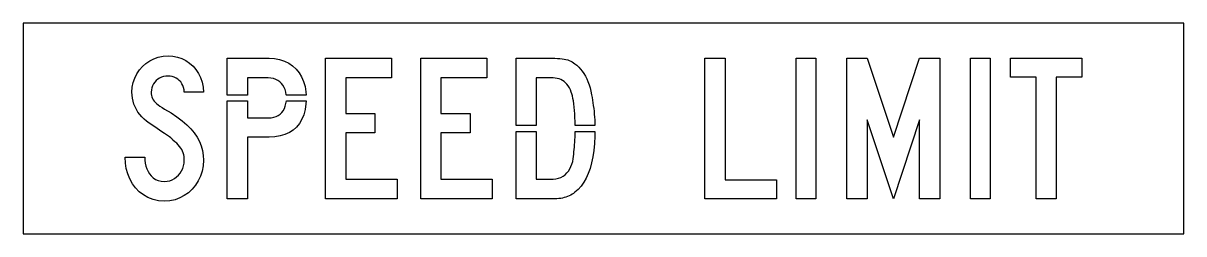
# Model space of a CAD drawing. Extents: x 0 to 99, y 0 to 18.
import ezdxf

# ---------------------------------------------------------------- set-up
doc = ezdxf.new("R2010")
doc.units = 0
doc.layers.add('CUT', color=7, linetype='Continuous')
doc.layers.add('OUTSIDE', color=1, linetype='Continuous')

msp = doc.modelspace()

# ---------------------------------------------------------------- linework, layer by layer
at = {"layer": 'CUT'}
for points in [[(14.6964, 4.146), (14.4156, 3.81), (14.0976, 3.516), (13.7436, 3.2652), (13.3596, 3.0636), (12.948, 2.9136), (12.5124, 2.8212), (12.0588, 2.79), (11.55, 2.826), (11.0772, 2.9292), (10.644, 3.0972), (10.2492, 3.3216), (9.8952, 3.5976), (9.5844, 3.9216), (9.3168, 4.2852), (9.0948, 4.686), (8.9196, 5.1168), (8.7936, 5.5716), (8.7156, 6.0468), (8.6892, 6.5364), (10.374, 6.5364), (10.3848, 6.2844), (10.4172, 6.0336), (10.4712, 5.7876), (10.5492, 5.5524), (10.6488, 5.3304), (10.7736, 5.1264), (10.9236, 4.9428), (11.0976, 4.7844), (11.298, 4.6536), (11.5236, 4.5564), (11.778, 4.4952), (12.0588, 4.4736), (12.2856, 4.4904), (12.5052, 4.5408), (12.7116, 4.62), (12.906, 4.728), (13.086, 4.86), (13.248, 5.016), (13.3908, 5.1912), (13.512, 5.3844), (13.6092, 5.5932), (13.6824, 5.814), (13.7268, 6.0456), (13.7424, 6.2844), (13.7376, 6.4488), (13.7208, 6.6084), (13.692, 6.7608), (13.65, 6.9096), (13.596, 7.0536), (13.5264, 7.1952), (13.4424, 7.3332), (13.3428, 7.4688), (13.2276, 7.6044), (13.0944, 7.7388), (12.9432, 7.8744), (12.774, 8.01), (12.7284, 8.0604), (12.7056, 8.0904), (12.6948, 8.1096), (12.6804, 8.1288), (12.648, 8.1576), (12.5844, 8.2056), (12.4752, 8.2824), (12.306, 8.3976), (12.0636, 8.5608), (11.7336, 8.784), (11.3004, 9.0744), (10.7532, 9.4416), (10.5204, 9.6156), (10.308, 9.7992), (10.1136, 9.9924), (9.9408, 10.1952), (9.7872, 10.4064), (9.6528, 10.626), (9.5388, 10.854), (9.4464, 11.0892), (9.3732, 11.3304), (9.3216, 11.58), (9.2892, 11.8344), (9.2796, 12.0948), (9.3072, 12.5184), (9.3876, 12.9252), (9.5172, 13.3104), (9.6924, 13.6692), (9.9108, 14.0016), (10.1688, 14.3004), (10.4628, 14.5632), (10.7892, 14.7864), (11.1444, 14.9664), (11.526, 15.0996), (11.9304, 15.1824), (12.3528, 15.21), (12.7656, 15.1836), (13.1592, 15.1056), (13.5312, 14.9784), (13.878, 14.8056), (14.1972, 14.5884), (14.484, 14.3316), (14.7384, 14.0364), (14.9544, 13.7076), (15.1296, 13.3452), (15.2628, 12.954), (15.348, 12.5364), (15.384, 12.0948), (13.7424, 12.0948), (13.7208, 12.2988), (13.6776, 12.4896), (13.614, 12.6672), (13.5324, 12.8292), (13.4316, 12.9756), (13.3164, 13.1052), (13.1856, 13.2168), (13.0404, 13.3116), (12.8844, 13.386), (12.7164, 13.44), (12.5388, 13.4724), (12.3528, 13.4844), (12.1572, 13.4724), (11.9688, 13.4364), (11.7912, 13.38), (11.6268, 13.302), (11.4744, 13.2048), (11.3376, 13.0896), (11.2164, 12.9576), (11.1144, 12.81), (11.0328, 12.6492), (10.9716, 12.4752), (10.9344, 12.2904), (10.9212, 12.0948), (10.9272, 11.952), (10.944, 11.8188), (10.9752, 11.694), (11.0196, 11.574), (11.0808, 11.4588), (11.1588, 11.3472), (11.2548, 11.238), (11.37, 11.1276), (11.508, 11.0172), (11.6664, 10.9032), (11.85, 10.7868), (12.0588, 10.6632), (12.6096, 10.3272), (13.1088, 9.9912), (13.5552, 9.6528), (13.95, 9.3132), (14.2944, 8.9676), (14.5896, 8.616), (14.8368, 8.256), (15.0372, 7.8876), (15.1908, 7.5072), (15.2988, 7.1148), (15.3636, 6.7068), (15.384, 6.2844), (15.354, 5.808), (15.2664, 5.3532), (15.1248, 4.9212), (14.934, 4.5168)], [(22.1532, 12.6948), (22.0272, 12.8532), (21.8808, 12.9888), (21.7164, 13.104), (21.5352, 13.1952), (21.3372, 13.2612), (21.126, 13.302), (20.9004, 13.3152), (19.1316, 13.3152), (19.1316, 11.861), (17.406, 11.861), (17.406, 15), (20.9844, 15), (21.4452, 14.9724), (21.876, 14.8908), (22.2768, 14.7576), (22.6452, 14.5764), (22.9788, 14.3472), (23.274, 14.0736), (23.5308, 13.758), (23.7444, 13.4028), (23.916, 13.0104), (24.0396, 12.5832), (24.1164, 12.1224), (24.1305, 11.861), (22.4456, 11.861), (22.4448, 11.8764), (22.4076, 12.1068), (22.3452, 12.3216), (22.26, 12.5172)], [(31.4256, 13.3152), (27.51, 13.3152), (27.51, 10.284), (29.994, 10.284), (29.994, 8.6424), (27.51, 8.6424), (27.51, 4.6848), (31.8888, 4.6848), (31.8888, 3), (25.7844, 3), (25.7844, 15), (31.4256, 15)], [(35.6364, 13.3152), (35.6364, 10.284), (38.1204, 10.284), (38.1204, 8.6424), (35.6364, 8.6424), (35.6364, 4.6848), (40.0152, 4.6848), (40.0152, 3), (33.9108, 3), (33.9108, 15), (39.552, 15), (39.552, 13.3152)], [(47.0268, 10.5444), (47.0004, 10.8312), (46.9692, 11.1012), (46.9332, 11.3508), (46.8936, 11.5776), (46.8504, 11.7792), (46.8036, 11.952), (46.7532, 12.0948), (46.674, 12.2952), (46.5876, 12.4776), (46.4916, 12.6408), (46.386, 12.786), (46.272, 12.912), (46.1472, 13.0212), (46.014, 13.1124), (45.87, 13.1868), (45.7164, 13.2432), (45.5532, 13.284), (45.3792, 13.308), (45.1944, 13.3152), (43.7628, 13.3152), (43.7628, 9.251), (42.0372, 9.251), (42.0372, 15), (45.1104, 15), (45.3528, 14.9976), (45.576, 14.9892), (45.78, 14.9748), (45.9684, 14.9544), (46.1412, 14.928), (46.2996, 14.8944), (46.4472, 14.8548), (46.5828, 14.8068), (46.7088, 14.7516), (46.8276, 14.688), (46.9404, 14.6172), (47.0472, 14.5368), (47.2224, 14.4024), (47.3868, 14.25), (47.544, 14.0808), (47.6904, 13.896), (47.826, 13.6956), (47.9532, 13.4784), (48.0684, 13.248), (48.1728, 13.002), (48.2676, 12.7428), (48.3492, 12.4692), (48.42, 12.1836), (48.4788, 11.8848), (48.5196, 11.6604), (48.5592, 11.43), (48.5964, 11.1936), (48.63, 10.9548), (48.6612, 10.7124), (48.69, 10.4688), (48.714, 10.224), (48.7344, 9.978), (48.7512, 9.7344), (48.7632, 9.4932), (48.7716, 9.2556), (48.7716, 9.251), (47.087, 9.251), (47.0868, 9.2724), (47.0796, 9.6036), (47.0664, 9.9276), (47.0484, 10.242)], [(59.868, 4.5996), (64.2468, 4.5996), (64.2468, 3), (58.1424, 3), (58.1424, 15), (59.868, 15)], [(65.9316, 3), (65.9316, 15), (67.6152, 15), (67.6152, 3)], [(71.994, 3), (70.2684, 3), (70.2684, 15), (71.994, 15), (74.226, 8.2632), (76.458, 15), (78.1836, 15), (78.1836, 3), (76.458, 3), (76.458, 9.7368), (74.226, 3), (71.994, 9.7368)], [(82.4784, 3), (80.7948, 3), (80.7948, 15), (82.4784, 15)], [(84.2052, 13.4004), (84.2052, 15), (90.3108, 15), (90.3108, 13.4004), (88.1208, 13.4004), (88.1208, 3), (86.394, 3), (86.394, 13.4004)], [(22.7016, 8.6496), (22.3308, 8.4816), (21.9204, 8.3604), (21.4716, 8.2872), (20.9844, 8.2632), (19.1316, 8.2632), (19.1316, 3), (17.406, 3), (17.406, 11.359), (19.1316, 11.359), (19.1316, 9.9048), (20.9004, 9.9048), (21.1428, 9.918), (21.3672, 9.9576), (21.57, 10.0212), (21.7536, 10.11), (21.9168, 10.2216), (22.0584, 10.3584), (22.1796, 10.5168), (22.2792, 10.698), (22.3572, 10.8996), (22.4136, 11.124), (22.446, 11.359), (24.1304, 11.359), (24.1188, 11.1048), (24.0492, 10.6224), (23.9328, 10.182), (23.7732, 9.7848), (23.5692, 9.4332), (23.322, 9.126), (23.0316, 8.8656)], [(48.198, 5.1564), (48.0192, 4.7604), (47.814, 4.4028), (47.5848, 4.0812), (47.3292, 3.7968), (47.0472, 3.5472), (46.9392, 3.4572), (46.8228, 3.3756), (46.7016, 3.3024), (46.5732, 3.2376), (46.44, 3.18), (46.2996, 3.132), (46.1556, 3.0912), (46.0056, 3.0576), (45.8508, 3.0324), (45.6924, 3.0144), (45.5292, 3.0036), (45.3636, 3), (42.0372, 3), (42.0372, 8.749), (43.7628, 8.749), (43.7628, 4.6848), (45.1944, 4.6848), (45.438, 4.7004), (45.6624, 4.7472), (45.8676, 4.824), (46.0536, 4.926), (46.2228, 5.052), (46.374, 5.1996), (46.5072, 5.3676), (46.6236, 5.5512), (46.722, 5.7504), (46.8048, 5.9616), (46.8708, 6.1824), (46.9212, 6.4104), (46.9416, 6.6012), (46.9632, 6.7968), (46.9824, 6.9948), (47.0016, 7.1964), (47.0208, 7.4016), (47.0364, 7.6104), (47.052, 7.8228), (47.064, 8.0388), (47.0748, 8.2584), (47.0832, 8.4804), (47.088, 8.7072), (47.0882, 8.749), (48.7691, 8.749), (48.762, 8.3472), (48.7272, 7.7148), (48.6696, 7.1232), (48.588, 6.5724), (48.4824, 6.0612), (48.3528, 5.5896)]]:
    msp.add_lwpolyline(points, close=True, dxfattribs=at)
at = {"layer": 'OUTSIDE'}
msp.add_lwpolyline([(0, 0), (99, 0), (99, 18), (0, 18)], close=True, dxfattribs=at)

doc.saveas('drawing.dxf')
